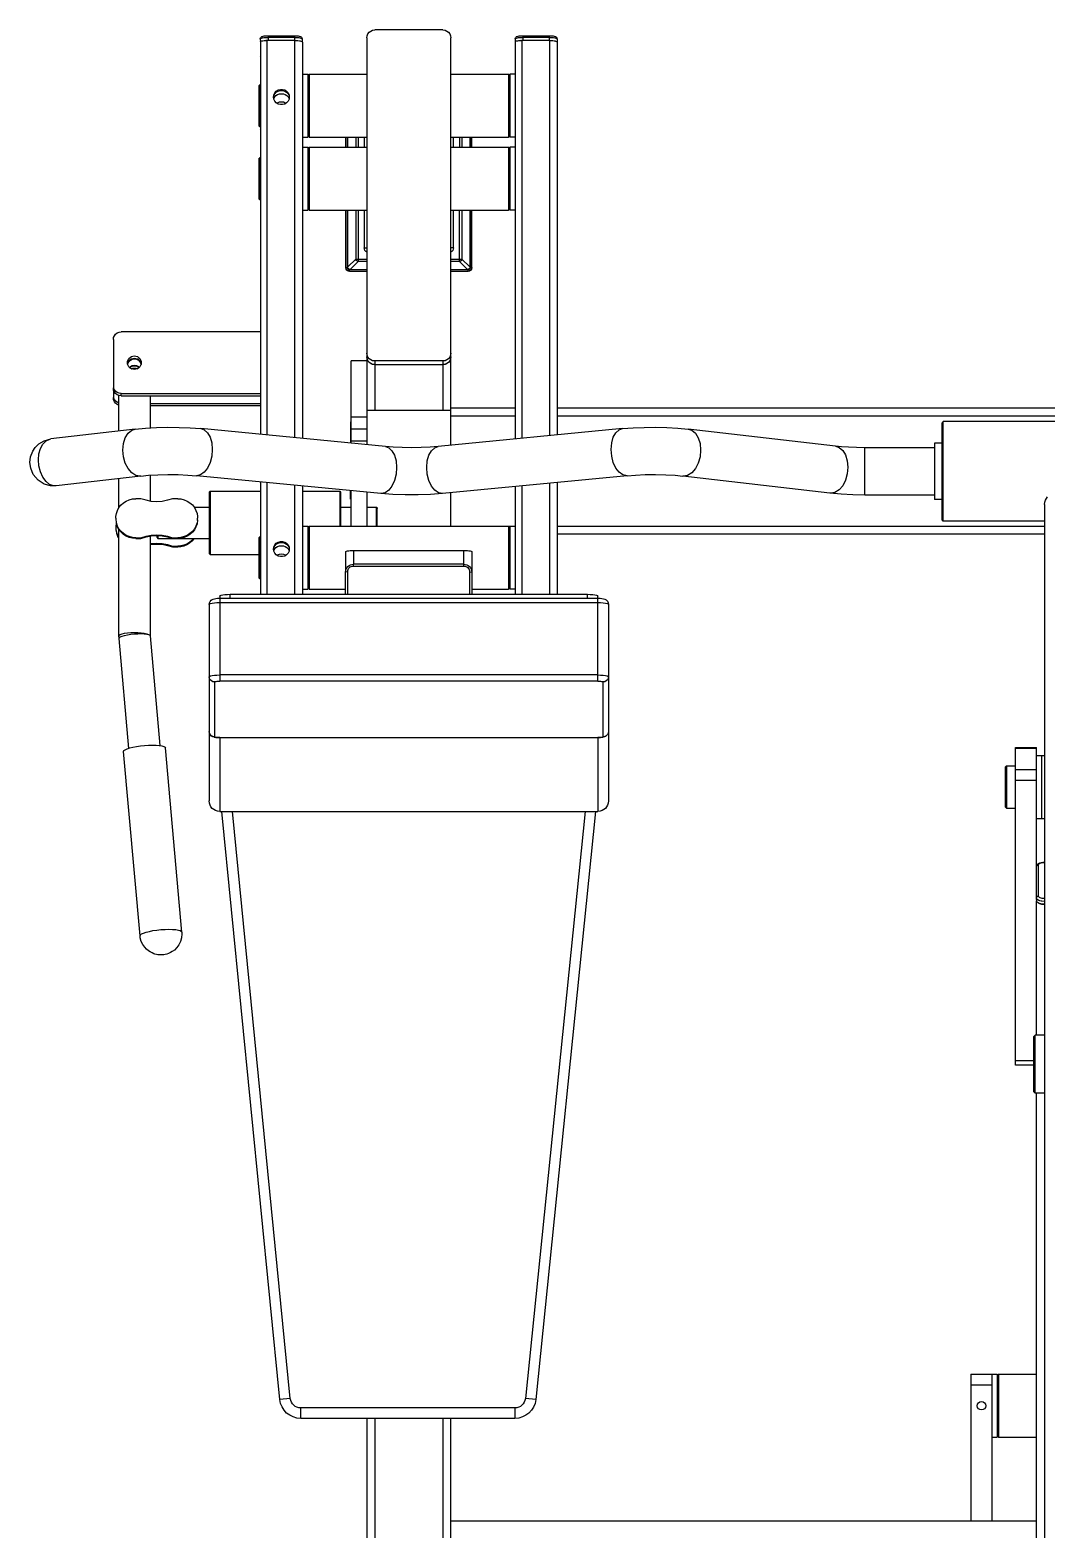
# Model space of a CAD drawing. Header units: millimetres. Extents: x 29224 to 62779, y 35576 to 54938.
# Drawn here: x 44612 to 45232, y 45237 to 46152 of the extents above; entities that cross this region are included whole.
import ezdxf

# ---------------------------------------------------------------- set-up
doc = ezdxf.new("R2010")
doc.units = ezdxf.units.MM
doc.linetypes.add('PEN_TYPE_1', pattern=[0])

# ---------------------------------------------------------------- blocks, each defined once
blk = doc.blocks.new('A$C3F1E5CCC')
at = {"color": 7, "linetype": 'PEN_TYPE_1'}
for points in [[(140.45, 1397.95), (140.51, 1398.35), (140.64, 1398.68), (140.85, 1398.96), (141.13, 1399.2), (141.46, 1399.39), (141.83, 1399.54), (142.3, 1399.67), (142.89, 1399.79), (143.62, 1399.88), (144.43, 1399.94), (145.26, 1399.96)], [(145.26, 1399.96), (161.28, 1399.96)], [(145.26, 1399.96), (145.26, 1397.07)], [(161.28, 1399.96), (161.28, 1397.07)], [(161.28, 1399.96), (162.11, 1399.94), (162.93, 1399.88), (163.66, 1399.79), (164.26, 1399.67), (164.72, 1399.54), (165.11, 1399.38), (165.41, 1399.19), (165.65, 1398.99), (165.87, 1398.71), (166.03, 1398.35), (166.09, 1397.95)], [(205.47, 1398.71), (205.63, 1399.94), (206.11, 1401.08), (206.88, 1402.07), (207.87, 1402.81), (209.03, 1403.29), (210.27, 1403.45)], [(251.94, 1403.45), (210.27, 1403.45)], [(251.94, 1403.45), (253.18, 1403.29), (254.34, 1402.81), (255.33, 1402.07), (256.1, 1401.08), (256.58, 1399.94), (256.74, 1398.71)], [(295.88, 1397.95), (295.93, 1398.35), (296.08, 1398.68), (296.29, 1398.96), (296.56, 1399.2), (296.88, 1399.39), (297.26, 1399.54), (297.72, 1399.67), (298.32, 1399.79), (299.05, 1399.88), (299.86, 1399.94), (300.68, 1399.96)], [(300.68, 1399.96), (316.71, 1399.96)], [(300.68, 1399.96), (300.68, 1397.07)], [(316.71, 1399.96), (316.71, 1397.07)], [(316.71, 1399.96), (317.55, 1399.94), (318.37, 1399.88), (319.09, 1399.79), (319.7, 1399.67), (320.15, 1399.54), (320.53, 1399.38), (320.84, 1399.19), (321.08, 1398.99), (321.3, 1398.71), (321.46, 1398.35), (321.52, 1397.95)], [(140.45, 1397.95), (140.54, 1398.14), (140.82, 1398.33), (141.26, 1398.5), (141.86, 1398.65), (142.58, 1398.78), (143.41, 1398.87), (144.32, 1398.93), (145.26, 1398.95)], [(140.45, 1397.95), (140.58, 1396.2)], [(140.64, 1396.34), (140.45, 1396.07)], [(140.58, 1396.2), (140.68, 1396.39), (140.97, 1396.57), (141.46, 1396.73), (142.07, 1396.86), (142.84, 1396.95), (143.69, 1397.02), (144.58, 1397.04)], [(140.58, 1396.2), (140.58, 1156.66)], [(144.19, 1397.04), (143.96, 1397.03)], [(145.26, 1397.07), (144.58, 1397.05)], [(161.41, 1397.04), (144.58, 1397.04)], [(144.58, 1397.04), (144.58, 1156.27)], [(161.28, 1398.95), (145.26, 1398.95)], [(161.28, 1398.95), (162.22, 1398.93), (163.12, 1398.87), (163.95, 1398.78), (164.68, 1398.65), (165.28, 1398.5), (165.72, 1398.33), (165.99, 1398.14), (166.09, 1397.95)], [(165.04, 1396.69), (161.41, 1397.06)], [(161.41, 1397.04), (161.41, 1154.62)], [(161.41, 1397.04), (162.48, 1397.02), (163.49, 1396.94), (164.41, 1396.82), (165.16, 1396.66), (165.74, 1396.47), (166.1, 1396.26)], [(166.09, 1397.95), (166.09, 1396.27)], [(166.21, 1396.04), (166.1, 1396.26)], [(166.21, 1396.04), (166.21, 1154.15)], [(205.47, 1398.71), (205.47, 1150.32)], [(256.74, 1149.98), (256.74, 1398.71)], [(295.88, 1397.95), (295.97, 1398.14), (296.25, 1398.33), (296.69, 1398.5), (297.29, 1398.65), (298.02, 1398.78), (298.85, 1398.87), (299.75, 1398.93), (300.68, 1398.95)], [(295.88, 1397.95), (296.01, 1396.2)], [(296.08, 1396.34), (295.88, 1396.07)], [(296.01, 1396.2), (296.11, 1396.39), (296.4, 1396.57), (296.88, 1396.73), (297.51, 1396.86), (298.28, 1396.95), (299.12, 1397.02), (300.01, 1397.04)], [(296.01, 1396.2), (296.01, 1153.81)], [(299.62, 1397.04), (299.4, 1397.03)], [(300.68, 1397.07), (300.01, 1397.05)], [(316.84, 1397.04), (300.01, 1397.04)], [(300.01, 1397.04), (300.01, 1154.2)], [(316.71, 1398.95), (300.68, 1398.95)], [(316.71, 1398.95), (317.64, 1398.93), (318.55, 1398.87), (319.39, 1398.78), (320.11, 1398.65), (320.7, 1398.5), (321.15, 1398.33), (321.42, 1398.14), (321.52, 1397.95)], [(320.47, 1396.69), (316.84, 1397.06)], [(316.84, 1397.04), (317.9, 1397.02), (318.92, 1396.94), (319.83, 1396.82), (320.6, 1396.66), (321.17, 1396.47), (321.53, 1396.26)], [(316.84, 1397.04), (316.84, 1155.84)], [(321.52, 1397.95), (321.52, 1396.27)], [(321.65, 1396.04), (321.53, 1396.26)], [(321.65, 1396.04), (321.65, 1156.31)], [(140.45, 1387.41), (140.58, 1387.18)], [(295.88, 1387.41), (296.01, 1387.18)], [(166.21, 1376.45), (169.42, 1376.45)], [(169.42, 1375.66), (170.22, 1376.45)], [(169.42, 1376.45), (169.42, 1338)], [(170.22, 1376.45), (205.47, 1376.45)], [(170.22, 1376.45), (170.22, 1338)], [(256.74, 1376.45), (292, 1376.45)], [(292, 1376.45), (292, 1338)], [(292, 1376.45), (292.81, 1375.66)], [(296.01, 1376.45), (292.81, 1376.45)], [(292.81, 1376.45), (292.81, 1338)], [(140.17, 1370.05), (139.78, 1369.67)], [(139.78, 1344.81), (139.78, 1369.67)], [(140.58, 1370.05), (140.17, 1370.05)], [(140.17, 1344.42), (140.17, 1370.05)], [(148.63, 1362.24), (148.78, 1363.88), (149.35, 1365.1), (150.25, 1366.11), (151.4, 1366.84), (152.72, 1367.22), (154.09, 1367.22), (155.39, 1366.84), (156.54, 1366.11), (157.44, 1365.1), (158.01, 1363.88), (158.16, 1362.24)], [(148.73, 1361.6), (149.29, 1362.61), (150.07, 1363.43), (151.08, 1364.06), (152.23, 1364.45), (153.4, 1364.58)], [(148.78, 1363.25), (149.35, 1364.47), (150.25, 1365.48), (151.4, 1366.19), (152.72, 1366.58), (154.09, 1366.58), (155.39, 1366.19), (156.54, 1365.48), (157.44, 1364.47), (158.01, 1363.25)], [(153.4, 1364.58), (154.56, 1364.45), (155.71, 1364.06), (156.71, 1363.44), (157.5, 1362.61)], [(158.01, 1361.24), (157.44, 1360.02), (156.54, 1359.01), (155.39, 1358.28), (154.09, 1357.91), (152.72, 1357.91), (151.4, 1358.28), (150.25, 1359.01), (149.35, 1360.02), (148.78, 1361.24), (148.59, 1362.56)], [(150.65, 1358.75), (151.08, 1359.06), (152.23, 1359.52), (153.4, 1359.67)], [(153.4, 1359.67), (154.56, 1359.52), (155.71, 1359.06), (156.14, 1358.75)], [(157.5, 1362.61), (158.07, 1361.62)], [(158.2, 1362.56), (158.01, 1361.24)], [(140.17, 1344.42), (139.78, 1344.81)], [(140.58, 1344.42), (140.17, 1344.42)], [(140.45, 1342.88), (140.58, 1342.66)], [(166.21, 1338), (169.42, 1338)], [(169.42, 1338.8), (170.22, 1338)], [(170.22, 1338), (205.47, 1338)], [(192.65, 1331.95), (192.65, 1338)], [(193.55, 1338), (193.55, 1331.95)], [(193.8, 1331.95), (193.8, 1338)], [(198.68, 1338), (198.68, 1331.95)], [(200.18, 1338), (200.18, 1331.95)], [(203.87, 1338), (203.87, 1331.95)], [(256.74, 1338), (292, 1338)], [(258.34, 1331.95), (258.34, 1338)], [(262.03, 1338), (262.03, 1331.95)], [(263.53, 1338), (263.53, 1331.95)], [(268.41, 1338), (268.41, 1331.95)], [(268.66, 1338), (268.66, 1331.95)], [(269.57, 1331.95), (269.57, 1338)], [(292, 1338), (292.81, 1338.8)], [(296.01, 1338), (292.81, 1338)], [(166.21, 1331.95), (169.42, 1331.95)], [(169.42, 1331.13), (170.22, 1331.95)], [(169.42, 1331.95), (169.42, 1293.49)], [(170.22, 1331.95), (205.47, 1331.95)], [(170.22, 1331.95), (170.22, 1293.49)], [(256.74, 1331.95), (292, 1331.95)], [(292, 1331.95), (292, 1293.49)], [(292, 1331.95), (292.81, 1331.13)], [(296.01, 1331.95), (292.81, 1331.95)], [(292.81, 1331.95), (292.81, 1293.49)], [(140.17, 1325.53), (139.78, 1325.14)], [(139.78, 1300.27), (139.78, 1325.14)], [(140.58, 1325.53), (140.17, 1325.53)], [(140.17, 1299.9), (140.17, 1325.53)], [(140.17, 1299.9), (139.78, 1300.27)], [(140.58, 1299.9), (140.17, 1299.9)], [(166.21, 1293.49), (169.42, 1293.49)], [(169.42, 1294.28), (170.22, 1293.49)], [(170.22, 1293.49), (205.47, 1293.49)], [(192.65, 1258.46), (192.65, 1293.49)], [(193.55, 1293.49), (193.55, 1258.46)], [(193.8, 1258.82), (193.8, 1293.49)], [(198.68, 1293.49), (198.68, 1263.69)], [(200.18, 1293.49), (200.18, 1262.17)], [(203.87, 1293.49), (203.87, 1270.57)], [(256.74, 1293.49), (292, 1293.49)], [(258.34, 1270.57), (258.34, 1293.49)], [(262.03, 1262.17), (262.03, 1293.49)], [(263.53, 1293.49), (263.53, 1263.69)], [(268.41, 1293.49), (268.41, 1258.82)], [(268.66, 1293.49), (268.66, 1258.46)], [(269.57, 1258.46), (269.57, 1293.49)], [(292, 1293.49), (292.81, 1294.28)], [(296.01, 1293.49), (292.81, 1293.49)], [(198.68, 1263.69), (193.8, 1258.82)], [(198.68, 1263.69), (205.47, 1263.69)], [(200.18, 1262.17), (199.75, 1262.29), (199.35, 1262.53), (199.02, 1262.86), (198.79, 1263.25), (198.68, 1263.69)], [(203.87, 1270.57), (205.47, 1270.57)], [(205.47, 1267.8), (204.8, 1268.32), (204.3, 1268.97), (203.98, 1269.74), (203.87, 1270.57)], [(258.34, 1270.57), (256.74, 1270.57)], [(258.34, 1270.57), (258.23, 1269.74), (257.91, 1268.97), (257.41, 1268.32), (256.74, 1267.8)], [(256.74, 1263.69), (263.53, 1263.69)], [(263.53, 1263.69), (263.49, 1263.46), (263.42, 1263.25), (263.32, 1263.03), (263.19, 1262.86), (263.04, 1262.68), (262.86, 1262.53), (262.66, 1262.4), (262.46, 1262.29), (262.25, 1262.22), (262.03, 1262.17)], [(268.41, 1258.82), (263.53, 1263.69)], [(192.65, 1258.46), (193.55, 1258.46)], [(194.96, 1256.15), (194.06, 1256.33), (193.33, 1256.83), (192.83, 1257.56), (192.65, 1258.46)], [(194.96, 1257.04), (194.41, 1257.16), (193.96, 1257.46), (193.66, 1257.91), (193.55, 1258.46)], [(195.31, 1257.31), (194.83, 1257.39), (194.41, 1257.6), (194.09, 1257.91), (193.88, 1258.33), (193.8, 1258.82)], [(205.47, 1257.04), (194.96, 1257.04)], [(194.96, 1256.15), (194.96, 1257.04)], [(205.47, 1256.15), (194.96, 1256.15)], [(200.18, 1262.17), (195.31, 1257.31)], [(195.31, 1257.31), (205.47, 1257.31)], [(205.47, 1262.17), (200.18, 1262.17)], [(262.03, 1262.17), (256.74, 1262.17)], [(256.74, 1257.31), (266.9, 1257.31)], [(267.25, 1257.04), (256.74, 1257.04)], [(267.25, 1256.15), (256.74, 1256.15)], [(266.9, 1257.31), (262.03, 1262.17)], [(268.41, 1258.82), (268.33, 1258.33), (268.12, 1257.91), (267.81, 1257.6), (267.38, 1257.39), (266.9, 1257.31)], [(269.57, 1258.46), (269.38, 1257.56), (268.89, 1256.83), (268.15, 1256.33), (267.25, 1256.15)], [(268.66, 1258.46), (268.55, 1257.91), (268.25, 1257.46), (267.8, 1257.16), (267.25, 1257.04)], [(267.25, 1256.15), (267.25, 1257.04)], [(268.66, 1258.46), (269.57, 1258.46)], [(50.85, 1214.5), (51.03, 1215.72), (51.5, 1216.86), (52.26, 1217.84), (53.26, 1218.58), (54.43, 1219.06), (55.68, 1219.22)], [(140.58, 1219.22), (55.68, 1219.22)], [(50.85, 1214.5), (50.85, 1178.99)], [(59.47, 1200.4), (59.57, 1201.32), (59.88, 1202.19), (60.39, 1202.98), (61.05, 1203.63), (61.85, 1204.12), (62.75, 1204.41), (63.67, 1204.52), (64.6, 1204.41), (65.5, 1204.12), (66.29, 1203.63), (66.96, 1202.98), (67.47, 1202.19), (67.77, 1201.32), (67.87, 1200.4)], [(59.57, 1199.49), (59.47, 1200.4)], [(59.54, 1199.74), (59.69, 1200.32)], [(67.77, 1199.49), (67.47, 1198.62), (66.96, 1197.83), (66.29, 1197.18), (65.5, 1196.69), (64.6, 1196.4), (63.67, 1196.29), (62.75, 1196.4), (61.85, 1196.69), (61.05, 1197.18), (60.39, 1197.83), (59.88, 1198.62), (59.57, 1199.49)], [(59.6, 1199.4), (59.86, 1200.21)], [(59.69, 1200.32), (59.88, 1200.86), (60.39, 1201.64), (61.05, 1202.29), (61.85, 1202.78), (62.75, 1203.07), (63.67, 1203.19), (64.6, 1203.07), (65.5, 1202.78), (66.29, 1202.29), (66.96, 1201.64), (67.47, 1200.86), (67.64, 1200.32)], [(59.86, 1200.21), (60.27, 1201.02), (61.22, 1202), (62.39, 1202.63), (63.67, 1202.85), (64.98, 1202.63), (66.13, 1202), (67.07, 1201.02), (67.48, 1200.21)], [(60.63, 1197.6), (61.22, 1198.14), (62.39, 1198.68), (63.67, 1198.86), (64.98, 1198.68), (66.13, 1198.14), (66.72, 1197.6)], [(60.82, 1197.41), (61.05, 1197.62), (61.85, 1198.11), (62.75, 1198.42), (63.67, 1198.52), (64.6, 1198.42), (65.5, 1198.11), (66.29, 1197.62), (66.52, 1197.41)], [(67.48, 1200.21), (67.74, 1199.4)], [(67.64, 1200.32), (67.81, 1199.74)], [(67.87, 1200.4), (67.77, 1199.49)], [(195.85, 1201.71), (205.47, 1201.71)], [(195.85, 1151.27), (195.85, 1201.61)], [(210.27, 1201.48), (209.03, 1201.64), (207.87, 1202.11), (206.88, 1202.86), (206.11, 1203.84), (205.63, 1204.98), (205.47, 1206.21)], [(205.63, 1202.78), (205.47, 1203.95)], [(205.68, 1202.65), (205.63, 1202.78)], [(206.11, 1201.62), (205.63, 1202.76)], [(206.19, 1201.53), (206.09, 1201.67)], [(206.84, 1200.7), (206.19, 1201.53)], [(206.93, 1200.6), (206.84, 1200.7)], [(207.88, 1199.88), (206.93, 1200.6)], [(210.27, 1199.25), (209.03, 1199.41), (207.87, 1199.88)], [(210.27, 1199.22), (209.21, 1199.35), (208.19, 1199.69), (207.88, 1199.88)], [(251.94, 1201.48), (210.27, 1201.48)], [(210.27, 1201.48), (210.27, 1171.34)], [(210.27, 1199.25), (251.94, 1199.25)], [(256.74, 1206.21), (256.58, 1204.98), (256.1, 1203.84), (255.33, 1202.86), (254.34, 1202.11), (253.18, 1201.64), (251.94, 1201.48)], [(251.94, 1201.48), (251.94, 1171.34)], [(254.35, 1199.9), (254.02, 1199.69), (253, 1199.35), (251.94, 1199.22)], [(254.34, 1199.88), (253.18, 1199.41), (251.94, 1199.25)], [(255.28, 1200.6), (254.35, 1199.9)], [(255.37, 1200.7), (255.28, 1200.6)], [(256.1, 1201.62), (255.33, 1200.63)], [(256.12, 1201.67), (256.02, 1201.53)], [(256.53, 1202.65), (256.12, 1201.67)], [(256.58, 1202.78), (256.53, 1202.65)], [(256.74, 1203.95), (256.58, 1202.76)], [(61.79, 1196.74), (61.85, 1196.77), (62.75, 1197.08), (63.67, 1197.18), (64.6, 1197.08), (65.5, 1196.77), (65.56, 1196.74)], [(50.85, 1186.31), (51.03, 1185.09)], [(55.68, 1180.27), (54.43, 1180.42), (53.26, 1180.91), (52.26, 1181.66), (51.5, 1182.61), (51.03, 1183.76), (50.85, 1184.98)], [(50.85, 1180.32), (51.03, 1179.1)], [(55.68, 1181.59), (54.43, 1181.75), (53.26, 1182.23), (52.26, 1182.97), (51.5, 1183.95), (51.03, 1185.09)], [(54.05, 1180.58), (54.05, 1158.74)], [(55.68, 1180.27), (55.68, 1181.59)], [(55.68, 1181.59), (140.58, 1181.59)], [(55.68, 1180.27), (140.58, 1180.27)], [(73.29, 1180.27), (73.29, 1160.66)], [(54.05, 1174.58), (53.26, 1174.9), (52.26, 1175.65), (51.5, 1176.63), (51.03, 1177.76), (50.85, 1178.99)], [(54.05, 1175.91), (53.26, 1176.24), (52.26, 1176.98), (51.5, 1177.96), (51.03, 1179.1)], [(73.29, 1175.6), (140.58, 1175.6)], [(73.29, 1174.27), (140.58, 1174.27)], [(256.74, 1171.34), (205.47, 1171.34)], [(256.74, 1172.83), (296.01, 1172.83)], [(321.65, 1172.83), (706.96, 1172.83)], [(195.85, 1164.26), (195.6, 1164.26)], [(195.6, 1164.26), (195.6, 1151.28)], [(195.85, 1163.72), (195.6, 1163.72)], [(195.85, 1167.41), (205.47, 1167.41)], [(256.74, 1168.03), (296.01, 1168.03)], [(321.65, 1168.03), (706.96, 1168.03)], [(557.15, 1164.57), (556.36, 1163.77)], [(556.36, 1104.47), (556.36, 1163.77)], [(714.19, 1164.57), (557.15, 1164.57)], [(557.15, 1103.68), (557.15, 1164.57)], [(0, 1139.6), (0.41, 1143.03), (1.71, 1146.43), (3.24, 1148.71), (5.49, 1150.93), (8.68, 1152.83), (12.73, 1153.92)], [(5.13, 1141.13), (5.44, 1144.77), (6.37, 1148.06), (7.85, 1150.78), (9.77, 1152.73), (11.69, 1153.64)], [(64.21, 1159.93), (12.71, 1153.92)], [(56.61, 1147.15), (56.98, 1151.11), (58.07, 1154.62), (59.8, 1157.4), (62.03, 1159.23), (64.21, 1159.93)], [(64.21, 1159.93), (70.56, 1160.51), (77.23, 1160.87), (84.1, 1161.02), (91.02, 1160.95), (97.8, 1160.68), (104.3, 1160.19)], [(104.3, 1160.19), (106.33, 1159.5), (108.32, 1157.7), (109.86, 1154.93), (110.84, 1151.43), (111.18, 1147.48)], [(216.8, 1149.22), (104.3, 1160.19)], [(195.6, 1154.12), (195.85, 1154.12)], [(195.85, 1159.99), (205.47, 1159.99)], [(195.85, 1152.73), (205.47, 1152.73)], [(361.39, 1160.19), (248.93, 1149.22)], [(354.53, 1147.48), (354.86, 1151.43), (355.84, 1154.93), (357.37, 1157.7), (359.36, 1159.5), (361.39, 1160.19)], [(361.39, 1160.19), (367.86, 1160.68), (374.61, 1160.95), (381.52, 1161.02), (388.41, 1160.87), (395.11, 1160.51), (401.5, 1159.93)], [(491.35, 1149.43), (401.5, 1159.93)], [(401.5, 1159.93), (403.67, 1159.23), (405.89, 1157.4), (407.62, 1154.62), (408.72, 1151.11), (409.09, 1147.13)], [(67.55, 1131.28), (67.19, 1131.25), (64.55, 1131.69), (62.03, 1133.25), (59.8, 1135.82), (58.07, 1139.18), (56.98, 1143.06), (56.61, 1147.15)], [(111.18, 1147.48), (110.84, 1143.39), (109.86, 1139.5), (108.32, 1136.12), (106.33, 1133.53), (104.09, 1131.93), (101.51, 1131.48)], [(195.6, 1151.72), (195.85, 1151.72)], [(248.93, 1149.22), (244.17, 1148.84), (238.72, 1148.62), (232.9, 1148.52), (227.04, 1148.6), (221.56, 1148.84), (216.8, 1149.22)], [(216.8, 1149.22), (218.83, 1148.55), (220.82, 1146.74), (222.36, 1143.98), (223.34, 1140.48), (223.67, 1136.51)], [(242.05, 1136.51), (242.38, 1140.48), (243.36, 1143.98), (244.91, 1146.74), (246.88, 1148.55), (248.93, 1149.22)], [(364.19, 1131.48), (361.62, 1131.93), (359.36, 1133.53), (357.37, 1136.12), (355.84, 1139.5), (354.86, 1143.37), (354.53, 1147.48)], [(409.09, 1147.13), (408.72, 1143.05), (407.62, 1139.18)], [(509.25, 1148.53), (504.21, 1148.6), (499.39, 1148.78), (495.03, 1149.07), (491.35, 1149.43)], [(491.35, 1149.43), (493.53, 1148.74), (495.75, 1146.91), (497.49, 1144.12), (498.58, 1140.61), (498.97, 1136.65)], [(551.7, 1148.53), (509.25, 1148.53)], [(509.25, 1119.69), (509.25, 1148.53)], [(556.36, 1151.24), (551.7, 1151.24)], [(551.7, 1151.24), (551.7, 1117.01)], [(16.07, 1125.28), (12.44, 1125.31), (8.61, 1126.38), (4.93, 1128.73), (2, 1132.24), (0.44, 1136.02), (0, 1139.6)], [(16.07, 1125.28), (14.39, 1125.31), (12, 1126.2), (9.77, 1127.99), (7.85, 1130.58), (6.37, 1133.79), (5.44, 1137.39), (5.13, 1141.13)], [(223.67, 1136.51), (223.34, 1132.42), (222.36, 1128.53), (220.82, 1125.16), (218.83, 1122.56), (216.58, 1120.96), (214, 1120.52)], [(251.72, 1120.52), (249.15, 1120.96), (246.88, 1122.56), (244.91, 1125.16), (243.36, 1128.53), (242.38, 1132.42), (242.05, 1136.51)], [(407.62, 1139.18), (405.89, 1135.82), (403.67, 1133.25), (401.14, 1131.69), (398.5, 1131.25), (398.15, 1131.28)], [(498.97, 1136.65), (498.58, 1132.57), (497.49, 1128.69), (495.75, 1125.32), (493.53, 1122.77), (490.99, 1121.19), (488.36, 1120.75), (488.01, 1120.78)], [(67.55, 1131.28), (16.07, 1125.28)], [(54.05, 1129.7), (54.05, 1111.64)], [(67.55, 1131.28), (72.23, 1131.72), (77.9, 1132.04), (84.13, 1132.18), (90.43, 1132.11), (96.37, 1131.87), (101.51, 1131.48)], [(73.29, 1131.79), (73.29, 1115.97)], [(214, 1120.52), (101.51, 1131.48)], [(140.58, 1127.67), (140.58, 1059.11)], [(144.58, 1127.28), (144.58, 1059.11)], [(161.41, 1125.63), (161.41, 1059.11)], [(166.21, 1125.18), (166.21, 1059.11)], [(364.19, 1131.48), (251.72, 1120.52)], [(300.01, 1125.23), (300.01, 1059.11)], [(316.84, 1126.87), (316.84, 1059.11)], [(321.65, 1127.33), (321.65, 1059.11)], [(364.19, 1131.48), (369.35, 1131.87), (375.32, 1132.11), (381.64, 1132.18), (387.84, 1132.03), (393.48, 1131.72), (398.15, 1131.28)], [(488.01, 1120.78), (398.15, 1131.28)], [(52.31, 1105.55), (52.34, 1106.53), (52.69, 1108.46), (53.34, 1110.33), (54.28, 1112.06), (55.52, 1113.61), (57, 1114.94), (58.68, 1116.01), (60.52, 1116.8), (62.47, 1117.28), (64.47, 1117.45)], [(67.68, 1117.45), (64.47, 1117.45)], [(86.9, 1117.45), (83.79, 1116.44), (80.57, 1115.82), (77.3, 1115.61), (74.01, 1115.82), (70.79, 1116.44), (67.68, 1117.45)], [(90.11, 1117.45), (86.9, 1117.45)], [(90.11, 1117.45), (92.11, 1117.28), (94.06, 1116.8), (95.9, 1116.01), (97.58, 1114.94), (99.06, 1113.61), (100.29, 1112.06), (101.25, 1110.33), (101.91, 1108.46), (102.23, 1106.53), (102.26, 1105.55)], [(109.33, 1121.42), (109.85, 1121.94)], [(109.33, 1121.42), (109.33, 1084)], [(109.85, 1121.94), (109.85, 1083.48)], [(109.85, 1121.94), (140.58, 1121.94)], [(166.21, 1121.94), (188.93, 1121.94)], [(188.93, 1121.94), (188.93, 1100.63)], [(188.93, 1121.94), (189.45, 1121.42)], [(189.45, 1121.42), (189.45, 1100.63)], [(195.6, 1117.24), (195.6, 1122.31)], [(195.85, 1117.24), (195.6, 1117.24)], [(195.85, 1100.63), (195.85, 1122.28)], [(205.47, 1121.35), (205.47, 1100.63)], [(251.72, 1120.52), (244.4, 1119.97), (236.72, 1119.71), (228.94, 1119.71), (221.3, 1119.97), (214, 1120.52)], [(256.74, 1100.63), (256.74, 1121.01)], [(296.01, 1124.84), (296.01, 1059.11)], [(509.25, 1119.69), (501.91, 1119.82), (494.8, 1120.16), (488.01, 1120.78)], [(551.7, 1119.69), (509.25, 1119.69)], [(556.36, 1117.01), (551.7, 1117.01)], [(618.86, 1113.95), (619, 1115.25), (619.41, 1116.47), (620, 1117.56), (620.71, 1118.5)], [(100.08, 1112.32), (109.33, 1112.32)], [(189.45, 1112.32), (195.85, 1112.32)], [(205.47, 1112.32), (211.09, 1112.32)], [(211.09, 1112.32), (211.09, 1100.63)], [(211.09, 1112.32), (211.4, 1112.26), (211.65, 1112.09), (211.82, 1111.83), (211.88, 1111.52)], [(211.88, 1100.62), (211.88, 1111.52)], [(618.86, 1113.95), (618.86, 309.94)], [(52.31, 1105.55), (52.34, 1104.07)], [(52.57, 1102.72), (52.31, 1100.37)], [(52.31, 1100.37), (52.46, 1098.01)], [(52.34, 1104.56), (52.69, 1102.13)], [(52.46, 1098.52), (52.9, 1096.19)], [(64.47, 1093.65), (62.47, 1093.81), (60.52, 1094.29), (58.68, 1095.08), (57, 1096.16), (55.52, 1097.49), (54.28, 1099.04), (53.34, 1100.76), (52.69, 1102.62)], [(64.47, 1093.15), (62.47, 1093.31), (60.52, 1093.8), (58.68, 1094.58), (57, 1095.65), (55.52, 1096.99), (54.28, 1098.53), (53.34, 1100.26), (52.69, 1102.13)], [(54.05, 1098.96), (54.05, 1033.76)], [(101.91, 1102.62), (101.25, 1100.76), (100.29, 1099.04), (99.06, 1097.49), (97.58, 1096.16), (95.9, 1095.08), (94.06, 1094.29), (92.11, 1093.81), (90.11, 1093.65)], [(102.23, 1104.56), (101.91, 1102.13), (101.25, 1100.26), (100.29, 1098.53), (99.06, 1096.99), (97.58, 1095.65), (95.9, 1094.58)], [(102.23, 1104.07), (102.26, 1105.55)], [(166.21, 1100.63), (169.42, 1100.63)], [(169.42, 1099.82), (170.22, 1100.63)], [(169.42, 1100.63), (169.42, 1062.17)], [(170.22, 1100.63), (296.01, 1100.73)], [(170.22, 1100.63), (170.22, 1062.17)], [(292, 1100.63), (292, 1062.17)], [(292, 1100.63), (292.81, 1099.82)], [(292.81, 1100.63), (292.81, 1062.17)], [(321.65, 1100.73), (618.86, 1100.73)], [(557.15, 1103.68), (556.36, 1104.47)], [(618.86, 1103.68), (557.15, 1103.68)], [(54.05, 1094.29), (53.63, 1094.97), (52.9, 1096.69)], [(54.05, 1093.8), (53.63, 1094.46), (52.9, 1096.19)], [(64.47, 1093.65), (64.47, 1093.15)], [(64.47, 1093.65), (67.68, 1093.65)], [(64.47, 1093.15), (67.68, 1093.15)], [(67.68, 1093.65), (70.79, 1094.66), (74.01, 1095.28), (77.3, 1095.47), (80.57, 1095.28), (83.79, 1094.66), (86.9, 1093.65)], [(67.68, 1093.15), (70.79, 1094.16), (74.01, 1094.77), (77.3, 1094.97), (80.57, 1094.77), (83.79, 1094.16), (86.9, 1093.15)], [(67.68, 1093.65), (67.68, 1093.15)], [(73.29, 1094.63), (73.29, 1033.76)], [(73.29, 1089.96), (74.01, 1090.09), (77.3, 1090.3), (80.57, 1090.09), (83.79, 1089.48), (86.9, 1088.48)], [(73.29, 1089.45), (74.01, 1089.6), (77.3, 1089.79), (80.57, 1089.6), (83.79, 1088.98), (86.9, 1087.97)], [(77.3, 1094.97), (77.3, 1093.89)], [(77.3, 1093.89), (78.08, 1093.1)], [(78.08, 1094.92), (78.08, 1093.1)], [(78.08, 1093.1), (109.33, 1093.1)], [(86.9, 1093.65), (86.9, 1093.15)], [(86.9, 1093.65), (90.11, 1093.65)], [(95.9, 1094.58), (94.06, 1093.8), (92.11, 1093.31), (90.11, 1093.15)], [(90.11, 1093.65), (90.11, 1093.15)], [(99.71, 1093.1), (98.72, 1091.96), (97.25, 1090.74), (95.62, 1089.76), (93.87, 1089.04), (92.01, 1088.62), (90.11, 1088.48)], [(100.08, 1093.1), (99.95, 1092.87), (98.72, 1091.45), (97.25, 1090.25), (95.62, 1089.27), (93.87, 1088.56), (92.01, 1088.12), (90.11, 1087.97)], [(140.17, 1094.22), (139.78, 1093.83)], [(139.78, 1068.96), (139.78, 1093.83)], [(140.17, 1068.59), (140.17, 1094.22)], [(140.58, 1094.22), (140.17, 1094.22)], [(148.63, 1086.41), (148.78, 1088.05), (149.35, 1089.27), (150.25, 1090.28), (151.4, 1091), (152.72, 1091.39), (154.09, 1091.39), (155.39, 1091), (156.54, 1090.28), (157.44, 1089.27), (158.01, 1088.05), (158.16, 1086.41)], [(148.73, 1085.77), (149.29, 1086.77), (150.07, 1087.6), (151.08, 1088.23), (152.23, 1088.62), (153.4, 1088.75)], [(148.78, 1087.42), (149.35, 1088.64), (150.25, 1089.65), (151.4, 1090.36), (152.72, 1090.74), (154.09, 1090.74), (155.39, 1090.36), (156.54, 1089.65), (157.44, 1088.64), (158.01, 1087.42)], [(153.4, 1088.75), (154.56, 1088.62), (155.71, 1088.23), (156.71, 1087.61), (157.5, 1086.78)], [(321.65, 1095.93), (618.86, 1095.93)], [(86.9, 1088.48), (86.9, 1087.97)], [(86.9, 1088.48), (90.11, 1088.48)], [(86.9, 1087.97), (90.11, 1087.97)], [(90.11, 1087.97), (90.11, 1088.48)], [(109.33, 1084), (109.85, 1083.48)], [(109.85, 1083.48), (139.78, 1083.48)], [(158.01, 1085.4), (157.44, 1084.19), (156.54, 1083.19), (155.39, 1082.45), (154.09, 1082.08), (152.72, 1082.08), (151.4, 1082.45), (150.25, 1083.19), (149.35, 1084.19), (148.78, 1085.4), (148.59, 1086.73)], [(150.65, 1082.93), (151.08, 1083.23), (152.23, 1083.69), (153.4, 1083.84)], [(153.4, 1083.84), (154.56, 1083.69), (155.71, 1083.23), (156.14, 1082.93)], [(157.5, 1086.78), (158.07, 1085.79)], [(158.2, 1086.73), (158.01, 1085.4)], [(192.64, 1085.01), (192.77, 1085.2), (193.12, 1085.38), (193.69, 1085.53), (194.46, 1085.68), (195.37, 1085.77), (196.39, 1085.84), (197.46, 1085.86)], [(192.64, 1073.71), (192.64, 1085.01)], [(197.46, 1077.42), (197.46, 1085.86)], [(197.46, 1085.86), (264.73, 1085.86)], [(264.73, 1077.42), (264.73, 1085.86)], [(264.73, 1085.86), (265.81, 1085.84), (266.82, 1085.77), (267.74, 1085.68), (268.5, 1085.53), (269.08, 1085.38), (269.43, 1085.2), (269.55, 1085.01)], [(269.55, 1085.01), (269.55, 1059.11)], [(192.51, 1072.67), (192.61, 1073.6), (192.88, 1074.49), (193.33, 1075.31), (193.92, 1076.02), (194.65, 1076.63), (195.48, 1077.07), (196.39, 1077.34), (197.32, 1077.42)], [(193.8, 1072.9), (192.51, 1072.67)], [(192.51, 1059.11), (192.51, 1072.67)], [(193.8, 1072.9), (193.87, 1073.58), (194.07, 1074.23), (194.39, 1074.82), (194.83, 1075.36), (195.36, 1075.78), (195.98, 1076.11), (196.64, 1076.3), (197.32, 1076.36)], [(193.8, 1059.11), (193.8, 1072.9)], [(197.32, 1076.36), (197.32, 1077.42)], [(264.62, 1077.42), (197.32, 1077.42)], [(197.32, 1076.36), (264.62, 1076.36)], [(264.62, 1076.36), (264.62, 1077.42)], [(264.62, 1077.42), (265.56, 1077.34), (266.46, 1077.07), (267.29, 1076.63), (268.02, 1076.02), (268.62, 1075.31), (269.06, 1074.49), (269.33, 1073.6), (269.43, 1072.67)], [(264.62, 1076.36), (265.31, 1076.3), (265.97, 1076.11), (266.58, 1075.78), (267.11, 1075.36), (267.55, 1074.82), (267.87, 1074.23), (268.08, 1073.58), (268.15, 1072.9)], [(268.15, 1072.9), (268.15, 1059.11)], [(268.15, 1072.9), (269.43, 1072.67)], [(269.34, 1073.52), (269.43, 1073.26)], [(269.43, 1073.26), (269.55, 1072.2)], [(140.17, 1068.59), (139.78, 1068.96)], [(140.58, 1068.59), (140.17, 1068.59)], [(166.21, 1062.17), (169.42, 1062.17)], [(169.42, 1062.97), (170.22, 1062.17)], [(170.22, 1062.17), (192.51, 1062.17)], [(269.55, 1062.17), (292, 1062.17)], [(292, 1062.17), (292.81, 1062.97)], [(296.01, 1062.17), (292.81, 1062.17)], [(109.33, 1052.93), (109.49, 1053.92), (109.85, 1054.72), (110.45, 1055.42), (111.09, 1055.87), (111.74, 1056.17), (112.47, 1056.39), (113.33, 1056.54), (114.42, 1056.66), (115.74, 1056.69)], [(109.33, 1052.93), (109.54, 1053.22), (110.19, 1053.48), (111.2, 1053.71), (112.53, 1053.89), (114.08, 1054), (115.74, 1054.05)], [(109.33, 1052.93), (109.33, 933.09)], [(115.74, 1058.01), (115.95, 1058.28), (116.59, 1058.56), (117.61, 1058.79), (118.95, 1058.97), (120.49, 1059.08), (122.15, 1059.11)], [(115.74, 1058.01), (115.74, 1006.15)], [(115.74, 1056.69), (346.46, 1056.69)], [(115.74, 1054.05), (346.46, 1054.05)], [(122.15, 1056.69), (122.15, 1059.11)], [(122.15, 1059.11), (340.06, 1059.11)], [(340.06, 1056.69), (340.06, 1059.11)], [(340.06, 1059.11), (341.72, 1059.08), (343.25, 1058.97), (344.58, 1058.79), (345.6, 1058.56), (346.24, 1058.28), (346.46, 1058.01)], [(346.46, 1006.15), (346.46, 1058.01)], [(346.46, 1056.69), (347.74, 1056.66), (348.91, 1056.54), (349.86, 1056.36), (350.67, 1056.1), (351.45, 1055.66), (352.2, 1054.93), (352.7, 1053.95), (352.87, 1052.93)], [(346.46, 1054.05), (348.12, 1054), (349.67, 1053.89), (350.99, 1053.71), (352.01, 1053.48), (352.65, 1053.22), (352.87, 1052.93)], [(352.87, 1052.93), (352.87, 933.09)], [(54.05, 1033.76), (54.3, 1034.19), (55.01, 1034.62), (56.15, 1034.99), (57.68, 1035.32), (59.51, 1035.55), (61.54, 1035.69), (63.67, 1035.76), (65.81, 1035.69), (67.84, 1035.55), (69.66, 1035.32), (71.19, 1034.99), (72.33, 1034.62), (73.05, 1034.19), (73.29, 1033.76)], [(54.05, 1033.76), (54.14, 1032.08)], [(54.71, 1032.79), (55.08, 1033.06), (56.22, 1033.54), (57.73, 1033.98), (59.56, 1034.37), (61.57, 1034.7), (63.71, 1034.93), (65.84, 1035.06), (67.86, 1035.09), (69.68, 1035.01), (71.19, 1034.81), (72.33, 1034.54), (73.05, 1034.18), (73.28, 1033.79)], [(73.28, 1033.79), (79.28, 966.83)], [(54.71, 1032.79), (54.14, 1032.11)], [(54.14, 1032.08), (60.12, 965.1)], [(109.33, 1008.76), (109.54, 1009.03), (110.19, 1009.31), (111.2, 1009.54), (112.53, 1009.72), (114.08, 1009.83), (115.74, 1009.86)], [(112.53, 1005.6), (111.54, 1005.74), (110.65, 1006.2), (109.95, 1006.9), (109.49, 1007.78), (109.33, 1008.76)], [(346.46, 1009.86), (115.74, 1009.86)], [(346.46, 1009.86), (348.12, 1009.83), (349.67, 1009.72), (350.99, 1009.54), (352.01, 1009.31), (352.65, 1009.03), (352.87, 1008.76)], [(352.87, 1008.76), (352.72, 1007.78), (352.26, 1006.9), (351.55, 1006.2), (350.65, 1005.74), (349.67, 1005.6)], [(112.65, 1005.74), (112.53, 1005.6)], [(112.53, 1005.6), (112.53, 972.2)], [(112.65, 1005.74), (112.96, 1005.87), (113.48, 1005.99), (114.13, 1006.07), (114.91, 1006.14), (115.74, 1006.15)], [(346.46, 1006.15), (115.74, 1006.15)], [(346.46, 1006.15), (347.28, 1006.14), (348.06, 1006.07), (348.73, 1005.99), (349.24, 1005.87), (349.56, 1005.74), (349.67, 1005.6)], [(349.67, 972.2), (349.67, 1005.6)], [(109.49, 974.38), (109.33, 975.36)], [(109.49, 974.33), (109.99, 973.36)], [(110.74, 972.62), (109.95, 973.5)], [(112.53, 972.2), (111.54, 972.36), (110.65, 972.8)], [(112.34, 971.92), (111.54, 972.18), (110.74, 972.62)], [(112.34, 971.92), (113.28, 971.74)], [(115.74, 971.65), (114.91, 971.66), (114.13, 971.71), (113.48, 971.81), (112.96, 971.92), (112.65, 972.05), (112.53, 972.2)], [(113.28, 971.74), (115.74, 971.6)], [(115.74, 971.65), (346.46, 971.65)], [(115.74, 971.6), (115.74, 926.61)], [(349.67, 972.2), (349.56, 972.05), (349.24, 971.92), (348.73, 971.81), (348.06, 971.71), (347.28, 971.66), (346.46, 971.65)], [(346.46, 971.6), (349.72, 971.89)], [(346.46, 971.6), (346.46, 926.61)], [(352.87, 975.36), (352.72, 974.38), (352.26, 973.5), (351.55, 972.8), (350.65, 972.36), (349.67, 972.2)], [(352.87, 975.36), (352.72, 974.36), (352.34, 973.56), (351.76, 972.87), (351.11, 972.41), (350.46, 972.1), (349.74, 971.89), (349.72, 971.89)], [(57.08, 963.13), (57.33, 963.69), (58.06, 964.24), (59.23, 964.81), (60.82, 965.35), (62.76, 965.84), (64.96, 966.27), (67.37, 966.63), (69.86, 966.89), (72.35, 967.06), (74.74, 967.11), (76.95, 967.06), (78.87, 966.89), (80.47, 966.62), (81.66, 966.26), (82.37, 965.82), (82.62, 965.38)], [(67.14, 850.73), (57.08, 963.08)], [(92.68, 852.96), (82.62, 965.38)], [(601.21, 965.71), (614.04, 965.71)], [(601.21, 771.69), (601.21, 965.71)], [(601.21, 965.18), (614.04, 965.18)], [(614.04, 872.82), (614.04, 965.71)], [(614.04, 960.72), (618.86, 960.72)], [(617.25, 922.28), (617.25, 960.72)], [(594.82, 953.53), (595.61, 954.33)], [(594.82, 953.53), (594.82, 929.47)], [(595.61, 954.33), (601.21, 954.33)], [(595.61, 954.33), (595.61, 928.69)], [(601.21, 952.1), (614.04, 952.1)], [(601.21, 945.62), (614.04, 945.62)], [(115.74, 926.61), (114.45, 926.74), (113.24, 927.12), (112.15, 927.71), (111.2, 928.49), (110.42, 929.44), (109.83, 930.53), (109.46, 931.73), (109.33, 933.02)], [(352.87, 933.02), (352.74, 931.73), (352.36, 930.53), (351.77, 929.44), (350.99, 928.49), (350.04, 927.71), (348.95, 927.12), (347.75, 926.74), (346.46, 926.61)], [(115.74, 926.61), (346.46, 926.61)], [(152.43, 567.77), (117.12, 926.61)], [(158.8, 568.41), (123.57, 926.61)], [(338.58, 926.61), (302.17, 568.37)], [(345.03, 926.64), (308.55, 567.74)], [(594.82, 929.47), (595.61, 928.69)], [(595.61, 928.69), (601.21, 928.69)], [(614.04, 922.28), (618.86, 922.28)], [(614.04, 893.44), (614.23, 893.86), (614.66, 894.4), (615.28, 894.86), (616.06, 895.21), (616.92, 895.47), (617.82, 895.6), (618.73, 895.65)], [(614.04, 893.24), (614.07, 893.34), (614.3, 893.59), (614.56, 893.77), (614.85, 893.88), (615.19, 893.91)], [(615.19, 893.91), (615.28, 894.22), (615.47, 894.53), (615.8, 894.81), (616.22, 895.05), (616.77, 895.25), (617.36, 895.39), (618.04, 895.49), (618.73, 895.52)], [(615.19, 875), (615.19, 893.91)], [(614.04, 874.33), (613.91, 873.86)], [(614.04, 873.39), (613.91, 873.86)], [(614.04, 872.82), (613.91, 872.15)], [(614.04, 871.66), (613.94, 872.07)], [(614.04, 874.33), (614.07, 874.43), (614.3, 874.67), (614.56, 874.85), (614.85, 874.96), (615.19, 875)], [(617.26, 871.79), (616.87, 871.84), (616.06, 872.05), (615.33, 872.31), (614.72, 872.66), (614.28, 873.03), (614.04, 873.39)], [(617.12, 870.1), (616.64, 870.18), (615.73, 870.44), (614.97, 870.78), (614.4, 871.21), (614.04, 871.66)], [(614.04, 789.99), (614.04, 871.66)], [(615.13, 870.72), (617.12, 870.05)], [(618.73, 873.4), (618.04, 873.44), (617.36, 873.52), (616.77, 873.68), (616.22, 873.88), (615.8, 874.12), (615.47, 874.4), (615.28, 874.69), (615.19, 875)], [(618.73, 869.97), (617.12, 870.1)], [(617.12, 870.05), (618.73, 869.9)], [(618.73, 871.68), (617.26, 871.79)], [(67.14, 850.73), (67.38, 851.27), (68.12, 851.84), (69.29, 852.39), (70.88, 852.93), (72.82, 853.43), (75.02, 853.86), (77.41, 854.21), (79.9, 854.49), (82.39, 854.65), (84.8, 854.7), (87, 854.64), (88.93, 854.47), (90.53, 854.21), (91.7, 853.86), (92.43, 853.42), (92.68, 852.96)], [(92.73, 851.82), (92.5, 849.41), (91.88, 847.23), (90.85, 845.16), (89.63, 843.49), (88.12, 841.99), (86.83, 841.05), (85.78, 840.43), (84.59, 839.89), (83.51, 839.53), (82.46, 839.26), (81.61, 839.13), (80.81, 839.04), (80.06, 839.01), (79.44, 839.01), (78.68, 839.06), (78.01, 839.14), (77.17, 839.31), (76.24, 839.53), (75.47, 839.79), (74.43, 840.23), (73.29, 840.84), (72.22, 841.57), (71.09, 842.51), (69.96, 843.75), (68.83, 845.38), (67.92, 847.3), (67.3, 849.48), (67.14, 850.68)], [(92.68, 852.96), (92.73, 851.82)], [(613.23, 789.99), (612.44, 789.19)], [(612.44, 755.53), (612.44, 789.19)], [(618.86, 789.99), (613.23, 789.99)], [(613.23, 754.74), (613.23, 789.99)], [(612.44, 774.33), (601.21, 774.33)], [(612.44, 771.69), (601.21, 771.69)], [(613.23, 754.74), (612.44, 755.53)], [(618.86, 754.74), (613.23, 754.74)], [(614.04, 472.66), (614.04, 754.74)], [(573.98, 583.22), (573.98, 493.49)], [(573.98, 583.22), (586.79, 583.22)], [(573.98, 576.81), (586.79, 576.81)], [(586.79, 583.22), (586.79, 493.49)], [(586.79, 583.22), (590.02, 583.22)], [(590.02, 583.22), (590.02, 544.76)], [(590.02, 582.4), (590.81, 583.22)], [(590.81, 583.22), (590.81, 544.76)], [(590.81, 583.22), (614.04, 583.22)], [(158.8, 568.41), (152.43, 567.77)], [(165.18, 556.21), (162.77, 556.44), (160.5, 557.1), (158.42, 558.14), (156.57, 559.53), (155.01, 561.23), (153.77, 563.2), (152.89, 565.39), (152.43, 567.77)], [(165.18, 562.63), (163.97, 562.74), (162.84, 563.07), (161.8, 563.59), (160.87, 564.28), (160.09, 565.13), (159.47, 566.12), (159.03, 567.21), (158.8, 568.41)], [(302.17, 568.39), (301.93, 567.2), (301.5, 566.11), (300.87, 565.13), (300.09, 564.28), (299.17, 563.59), (298.13, 563.07), (297, 562.74), (295.79, 562.63)], [(308.55, 567.74), (308.08, 565.37), (307.2, 563.18), (305.95, 561.22), (304.39, 559.52), (302.55, 558.14), (300.47, 557.1), (298.2, 556.44), (295.79, 556.21)], [(308.55, 567.74), (302.17, 568.37)], [(165.18, 556.21), (165.18, 562.61)], [(295.79, 562.61), (165.18, 562.61)], [(295.79, 562.61), (295.79, 562.63)], [(295.79, 562.61), (295.79, 556.21)], [(295.79, 556.21), (165.18, 556.21)], [(205.47, 556.21), (205.47, 64.08)], [(210.29, 556.21), (210.29, 64.08)], [(251.92, 556.21), (251.92, 64.08)], [(256.74, 64.08), (256.74, 556.21)], [(586.79, 544.76), (590.02, 544.76)], [(590.02, 545.56), (590.81, 544.76)], [(590.81, 544.76), (614.04, 544.76)], [(614.04, 493.49), (256.74, 493.49)]]:
    blk.add_lwpolyline(points, dxfattribs=at)
blk.add_lwpolyline([(580.4, 561.38), (579.38, 561.58), (578.54, 562.14), (577.98, 562.97), (577.78, 563.98), (577.98, 565), (578.54, 565.83), (579.38, 566.39), (580.4, 566.6), (581.42, 566.39), (582.25, 565.83), (582.81, 565), (583.02, 563.98), (582.81, 562.97), (582.25, 562.14), (581.42, 561.58)], close=True, dxfattribs=at)

msp = doc.modelspace()

# ---------------------------------------------------------------- block references
msp.add_blockref('A$C3F1E5CCC', (44611.95, 44748.52))

doc.saveas('drawing.dxf')
